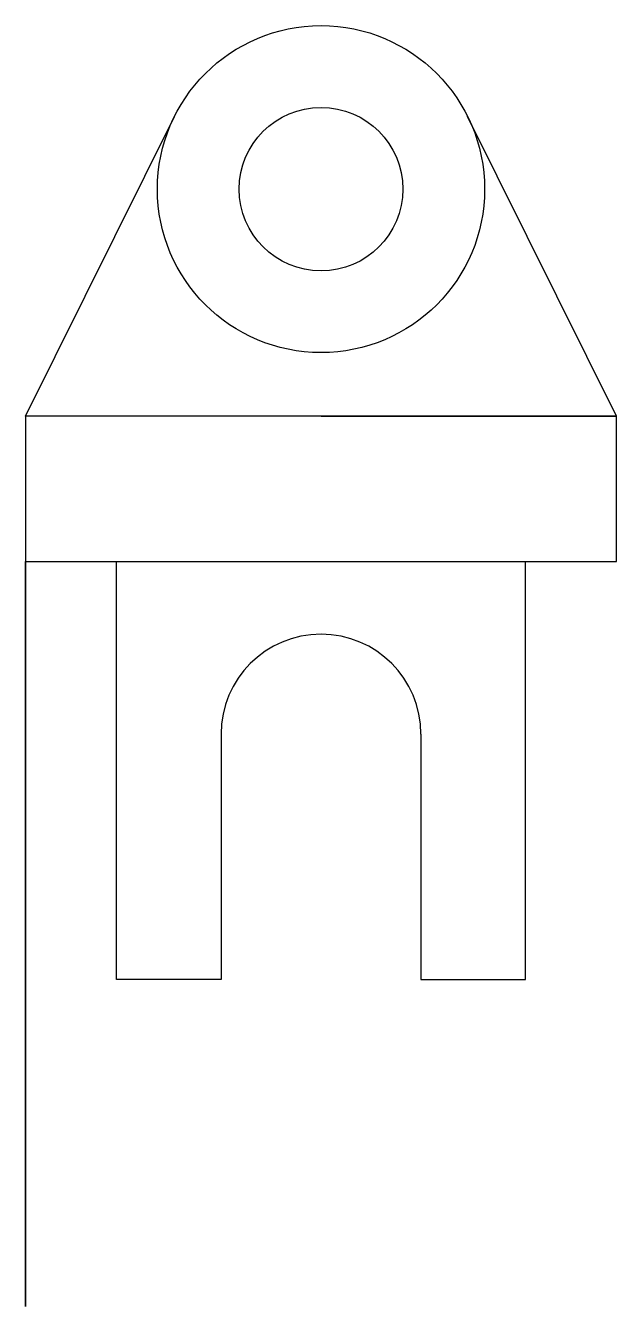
# Model space of a CAD drawing. Header units: millimetres. Extents: x 161 to 226, y 84 to 225.
import ezdxf

# ---------------------------------------------------------------- set-up
doc = ezdxf.new("R2010")
doc.units = ezdxf.units.MM

msp = doc.modelspace()

# ---------------------------------------------------------------- linework, layer by layer
for p, q in [((161.25, 181.86), (177.62, 214.86)), ((226.25, 181.86), (209.87, 214.86)), ((193.75, 181.86), (161.25, 181.86)), ((193.75, 181.86), (226.25, 181.86)), ((171.25, 119.86), (171.25, 165.86)), ((216.25, 119.86), (216.25, 165.86)), ((182.75, 146.86), (182.75, 119.86)), ((204.75, 146.86), (204.75, 119.86)), ((182.75, 119.86), (171.25, 119.86)), ((204.75, 119.86), (216.25, 119.86))]:
    msp.add_line(p, q)
msp.add_lwpolyline([(226.25, 181.86), (161.25, 181.86), (161.25, 165.86), (226.25, 165.86)], close=True)
at = {"extrusion": (1, 0, 0), "elevation": 161.25}
msp.add_lwpolyline([(86.27, 27), (101.86, 0), (165.86, 0), (165.86, 25), (109.71, 52.2)], dxfattribs=at)
for radius in [18, 9]:
    msp.add_circle((193.75, 206.86), radius)
at = {"extrusion": (1, 0, 0)}
msp.add_circle((101.86, 36, 161.25), 18, dxfattribs=at)
msp.add_arc((193.75, 146.86), 11, 0, 180)

doc.saveas('drawing.dxf')
